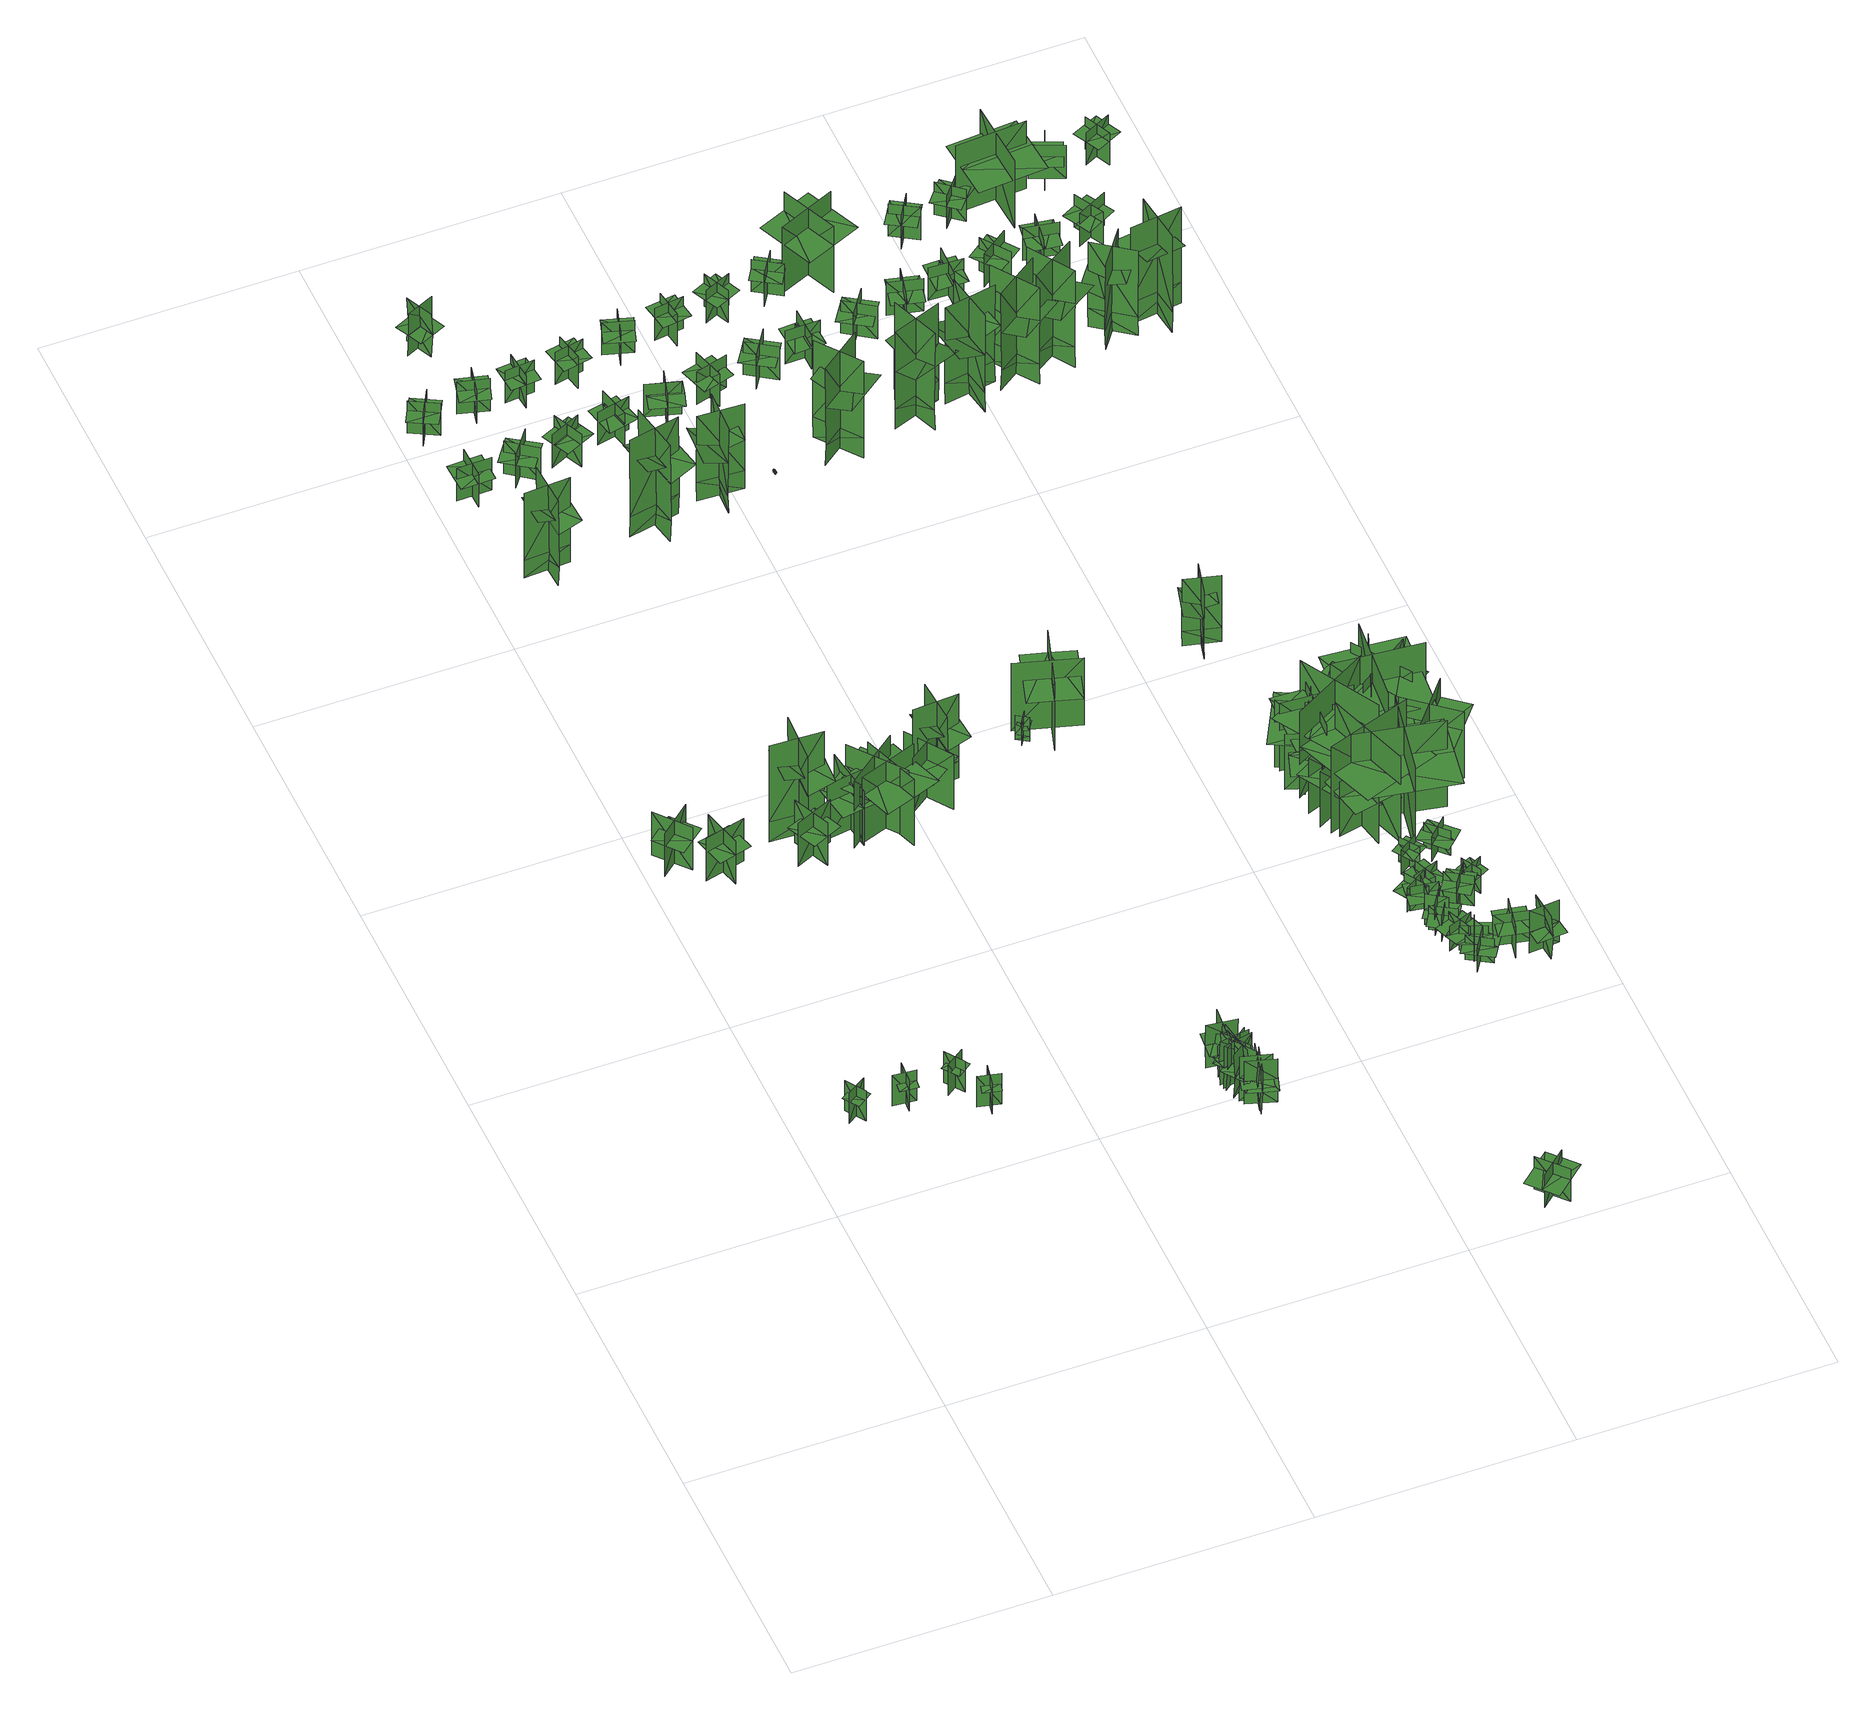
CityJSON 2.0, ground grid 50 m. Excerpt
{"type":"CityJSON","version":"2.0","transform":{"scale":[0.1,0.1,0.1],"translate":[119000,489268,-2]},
"CityObjects":{
"tree1":{"type":"SolitaryVegetationObject","geometry":[{"type":"MultiSurface","lod":"1","boundaries":[[[0,1,2]],[[0,2,3]],[[4,5,6]],[[4,6,7]],[[8,9,10]],[[8,10,11]],[[8,11,12]],[[8,12,13]]]}]},
"tree2":{"type":"SolitaryVegetationObject","geometry":[{"type":"MultiSurface","lod":"1","boundaries":[[[14,15,16]],[[14,16,17]],[[18,19,20]],[[18,20,21]],[[22,23,24]],[[22,24,25]],[[22,25,26]],[[22,26,27]]]}]},
"tree3":{"type":"SolitaryVegetationObject","geometry":[{"type":"MultiSurface","lod":"1","boundaries":[[[28,29,30]],[[28,30,31]],[[32,33,34]],[[32,34,35]],[[36,37,38]],[[36,38,39]],[[36,39,40]],[[36,40,41]]]}]},
"tree4":{"type":"SolitaryVegetationObject","geometry":[{"type":"MultiSurface","lod":"1","boundaries":[[[42,43,44]],[[42,44,45]],[[46,47,48]],[[46,48,49]],[[50,51,52]],[[50,52,53]],[[50,53,54]],[[50,54,55]]]}]},
"tree5":{"type":"SolitaryVegetationObject","geometry":[{"type":"MultiSurface","lod":"1","boundaries":[[[56,57,58]],[[56,58,59]],[[60,61,62]],[[60,62,63]],[[64,65,66]],[[64,66,67]],[[64,67,68]],[[64,68,69]]]}]},
"tree6":{"type":"SolitaryVegetationObject","geometry":[{"type":"MultiSurface","lod":"1","boundaries":[[[70,71,72]],[[70,72,73]],[[74,75,76]],[[74,76,77]],[[78,79,80]],[[78,80,81]],[[78,81,82]],[[78,82,83]]]}]},
"tree7":{"type":"SolitaryVegetationObject","geometry":[{"type":"MultiSurface","lod":"1","boundaries":[[[84,85,86]],[[84,86,87]],[[88,89,90]],[[88,90,91]],[[92,93,94]],[[92,94,95]],[[92,95,96]],[[92,96,97]]]}]},
"tree8":{"type":"SolitaryVegetationObject","geometry":[{"type":"MultiSurface","lod":"1","boundaries":[[[98,99,100]],[[98,100,101]],[[102,103,104]],[[102,104,105]],[[106,107,103]],[[106,103,102]],[[108,109,99]],[[108,99,98]],[[110,111,112]],[[110,112,113]],[[114,115,116]],[[114,116,117]]]}]},
"tree9":{"type":"SolitaryVegetationObject","geometry":[{"type":"MultiSurface","lod":"1","boundaries":[[[118,119,120]],[[118,120,121]],[[122,123,124]],[[122,124,125]],[[126,127,123]],[[126,123,122]],[[128,129,119]],[[128,119,118]],[[130,131,132]],[[130,132,133]],[[134,135,136]],[[134,136,137]]]}]},
"tree10":{"type":"SolitaryVegetationObject","geometry":[{"type":"MultiSurface","lod":"1","boundaries":[[[138,139,140]],[[138,140,141]],[[142,143,144]],[[142,144,145]],[[146,147,148]],[[146,148,149]],[[146,149,150]],[[146,150,151]]]}]},
"tree11":{"type":"SolitaryVegetationObject","geometry":[{"type":"MultiSurface","lod":"1","boundaries":[[[152,153,154]],[[152,154,155]],[[156,157,158]],[[156,158,159]],[[160,161,162]],[[160,162,163]],[[160,163,164]],[[160,164,165]]]}]},
"tree12":{"type":"SolitaryVegetationObject","geometry":[{"type":"MultiSurface","lod":"1","boundaries":[[[166,167,168]],[[166,168,169]],[[170,171,172]],[[170,172,173]],[[174,175,176]],[[174,176,177]],[[174,177,178]],[[174,178,179]]]}]},
"tree13":{"type":"SolitaryVegetationObject","geometry":[{"type":"MultiSurface","lod":"1","boundaries":[[[180,181,182]],[[180,182,183]],[[184,185,186]],[[184,186,187]],[[188,189,190]],[[188,190,191]],[[188,191,192]],[[188,192,193]]]}]},
"tree14":{"type":"SolitaryVegetationObject","geometry":[{"type":"MultiSurface","lod":"1","boundaries":[[[194,195,196]],[[194,196,197]],[[198,199,200]],[[198,200,201]],[[202,203,204]],[[202,204,205]],[[202,205,206]],[[202,206,207]]]}]},
"tree15":{"type":"SolitaryVegetationObject","geometry":[{"type":"MultiSurface","lod":"1","boundaries":[[[208,209,210]],[[208,210,211]],[[212,213,214]],[[212,214,215]],[[216,217,218]],[[216,218,219]],[[216,219,220]],[[216,220,221]]]}]},
"tree16":{"type":"SolitaryVegetationObject","geometry":[{"type":"MultiSurface","lod":"1","boundaries":[[[222,223,224]],[[222,224,225]],[[226,227,228]],[[226,228,229]],[[230,231,232]],[[230,232,233]],[[230,233,234]],[[230,234,235]]]}]},
"tree17":{"type":"SolitaryVegetationObject","geometry":[{"type":"MultiSurface","lod":"1","boundaries":[[[236,237,238]],[[236,238,239]],[[240,241,242]],[[240,242,243]],[[244,245,246]],[[244,246,247]],[[244,247,248]],[[244,248,249]]]}]},
"tree18":{"type":"SolitaryVegetationObject","geometry":[{"type":"MultiSurface","lod":"1","boundaries":[[[250,251,252]],[[250,252,253]],[[254,255,256]],[[254,256,257]],[[258,259,255]],[[258,255,254]],[[260,261,251]],[[260,251,250]],[[250,251,262]],[[250,262,263]],[[250,264,265]],[[250,265,251]]]}]},
"tree19":{"type":"SolitaryVegetationObject","geometry":[{"type":"MultiSurface","lod":"1","boundaries":[[[266,267,268]],[[266,268,269]],[[270,271,272]],[[270,272,273]],[[274,275,271]],[[274,271,270]],[[276,277,267]],[[276,267,266]],[[266,267,278]],[[266,278,279]],[[266,280,281]],[[266,281,267]]]}]},
"tree20":{"type":"SolitaryVegetationObject","geometry":[{"type":"MultiSurface","lod":"1","boundaries":[[[282,283,284]],[[282,284,285]],[[286,287,288]],[[286,288,289]],[[290,291,287]],[[290,287,286]],[[292,293,283]],[[292,283,282]],[[282,283,294]],[[282,294,295]],[[282,296,297]],[[282,297,283]]]}]},
"tree21":{"type":"SolitaryVegetationObject","geometry":[{"type":"MultiSurface","lod":"1","boundaries":[[[298,299,300]],[[298,300,301]],[[302,303,304]],[[302,304,305]],[[306,307,303]],[[306,303,302]],[[308,309,299]],[[308,299,298]],[[298,299,310]],[[298,310,311]],[[298,312,313]],[[298,313,299]]]}]},
"tree22":{"type":"SolitaryVegetationObject","geometry":[{"type":"MultiSurface","lod":"1","boundaries":[[[314,315,316]],[[314,316,317]],[[318,319,320]],[[318,320,321]],[[322,323,319]],[[322,319,318]],[[324,325,315]],[[324,315,314]],[[314,315,326]],[[314,326,327]],[[314,328,329]],[[314,329,315]]]}]},
"tree23":{"type":"SolitaryVegetationObject","geometry":[{"type":"MultiSurface","lod":"1","boundaries":[[[330,331,332]],[[330,332,333]],[[334,335,336]],[[334,336,337]],[[338,339,335]],[[338,335,334]],[[340,341,331]],[[340,331,330]],[[330,331,342]],[[330,342,343]],[[330,344,345]],[[330,345,331]]]}]},
"tree24":{"type":"SolitaryVegetationObject","geometry":[{"type":"MultiSurface","lod":"1","boundaries":[[[346,347,348]],[[346,348,349]],[[350,351,352]],[[350,352,353]],[[354,355,351]],[[354,351,350]],[[356,357,347]],[[356,347,346]],[[346,347,358]],[[346,358,359]],[[346,360,361]],[[346,361,347]]]}]},
"tree25":{"type":"SolitaryVegetationObject","geometry":[{"type":"MultiSurface","lod":"1","boundaries":[[[362,363,364]],[[362,364,365]],[[366,367,368]],[[366,368,369]],[[370,371,367]],[[370,367,366]],[[372,373,363]],[[372,363,362]],[[362,363,374]],[[362,374,375]],[[362,376,377]],[[362,377,363]]]}]},
"tree26":{"type":"SolitaryVegetationObject","geometry":[{"type":"MultiSurface","lod":"1","boundaries":[[[378,379,380]],[[378,380,381]],[[382,383,384]],[[382,384,385]],[[386,387,383]],[[386,383,382]],[[388,389,379]],[[388,379,378]],[[378,379,390]],[[378,390,391]],[[378,392,393]],[[378,393,379]]]}]},
"tree27":{"type":"SolitaryVegetationObject","geometry":[{"type":"MultiSurface","lod":"1","boundaries":[[[394,395,396]],[[394,396,397]],[[398,399,400]],[[398,400,401]],[[402,403,399]],[[402,399,398]],[[404,405,395]],[[404,395,394]],[[394,395,406]],[[394,406,407]],[[394,408,409]],[[394,409,395]]]}]},
"tree28":{"type":"SolitaryVegetationObject","geometry":[{"type":"MultiSurface","lod":"1","boundaries":[[[410,411,412]],[[410,412,413]],[[414,415,416]],[[414,416,417]],[[418,419,415]],[[418,415,414]],[[420,421,411]],[[420,411,410]],[[422,423,424]],[[422,424,425]],[[426,427,428]],[[426,428,429]]]}]},
"tree29":{"type":"SolitaryVegetationObject","geometry":[{"type":"MultiSurface","lod":"1","boundaries":[[[430,431,432]],[[430,432,433]],[[434,435,436]],[[434,436,437]],[[438,439,440]],[[438,440,441]],[[438,441,442]],[[438,442,443]]]}]},
"tree30":{"type":"SolitaryVegetationObject","geometry":[{"type":"MultiSurface","lod":"1","boundaries":[[[444,445,446]],[[444,446,447]],[[448,449,450]],[[448,450,451]],[[452,453,454]],[[452,454,455]],[[452,455,456]],[[452,456,457]]]}]},
"tree31":{"type":"SolitaryVegetationObject","geometry":[{"type":"MultiSurface","lod":"1","boundaries":[[[458,459,460]],[[458,460,461]],[[462,463,464]],[[462,464,465]],[[466,467,463]],[[466,463,462]],[[468,469,459]],[[468,459,458]],[[470,471,472]],[[470,472,473]],[[474,475,476]],[[474,476,477]]]}]},
"tree32":{"type":"SolitaryVegetationObject","geometry":[{"type":"MultiSurface","lod":"1","boundaries":[[[478,479,480]],[[478,480,481]],[[482,483,484]],[[482,484,485]],[[486,487,488]],[[486,488,489]],[[486,489,490]],[[486,490,491]]]}]},
"tree33":{"type":"SolitaryVegetationObject","geometry":[{"type":"MultiSurface","lod":"1","boundaries":[[[492,493,494]],[[492,494,495]],[[496,497,498]],[[496,498,499]],[[500,501,502]],[[500,502,503]],[[500,503,504]],[[500,504,505]]]}]},
"tree34":{"type":"SolitaryVegetationObject","geometry":[{"type":"MultiSurface","lod":"1","boundaries":[[[506,507,508]],[[506,508,509]],[[510,511,512]],[[510,512,513]],[[514,515,511]],[[514,511,510]],[[516,517,507]],[[516,507,506]],[[518,519,520]],[[518,520,521]],[[522,523,524]],[[522,524,525]]]}]},
"tree35":{"type":"SolitaryVegetationObject","geometry":[{"type":"MultiSurface","lod":"1","boundaries":[[[526,527,528]],[[526,528,529]],[[530,531,532]],[[530,532,533]],[[534,535,531]],[[534,531,530]],[[536,537,527]],[[536,527,526]],[[538,539,540]],[[538,540,541]],[[542,543,544]],[[542,544,545]]]}]},
"tree36":{"type":"SolitaryVegetationObject","geometry":[{"type":"MultiSurface","lod":"1","boundaries":[[[546,547,548]],[[546,548,549]],[[550,551,552]],[[550,552,553]],[[554,555,556]],[[554,556,557]],[[554,557,558]],[[554,558,559]]]}]},
"tree37":{"type":"SolitaryVegetationObject","geometry":[{"type":"MultiSurface","lod":"1","boundaries":[[[560,561,562]],[[560,562,563]],[[564,565,566]],[[564,566,567]],[[568,569,570]],[[568,570,571]],[[568,571,572]],[[568,572,573]]]}]},
"tree38":{"type":"SolitaryVegetationObject","geometry":[{"type":"MultiSurface","lod":"1","boundaries":[[[574,575,576]],[[574,576,577]],[[578,579,580]],[[578,580,581]],[[582,583,584]],[[582,584,585]],[[582,585,586]],[[582,586,587]]]}]},
"tree39":{"type":"SolitaryVegetationObject","geometry":[{"type":"MultiSurface","lod":"1","boundaries":[[[588,589,590]],[[588,590,591]],[[592,593,594]],[[592,594,595]],[[596,597,598]],[[596,598,599]],[[596,600,601]],[[596,601,597]]]}]},
"tree40":{"type":"SolitaryVegetationObject","geometry":[{"type":"MultiSurface","lod":"1","boundaries":[[[602,603,604]],[[602,604,605]],[[606,607,608]],[[606,608,609]],[[610,611,607]],[[610,607,606]],[[612,613,603]],[[612,603,602]],[[614,615,616]],[[614,616,617]],[[618,619,620]],[[618,620,621]]]}]},
"tree41":{"type":"SolitaryVegetationObject","geometry":[{"type":"MultiSurface","lod":"1","boundaries":[[[622,623,624]],[[622,624,625]],[[626,627,628]],[[626,628,629]],[[630,631,632]],[[630,632,633]],[[630,633,634]],[[630,634,635]]]}]},
"tree42":{"type":"SolitaryVegetationObject","geometry":[{"type":"MultiSurface","lod":"1","boundaries":[[[636,637,638]],[[636,638,639]],[[640,641,642]],[[640,642,643]],[[644,645,646]],[[644,646,647]],[[644,647,648]],[[644,648,649]]]}]},
"tree43":{"type":"SolitaryVegetationObject","geometry":[{"type":"MultiSurface","lod":"1","boundaries":[[[650,651,652]],[[650,652,653]],[[654,655,656]],[[654,656,657]],[[658,659,660]],[[658,660,661]],[[658,661,662]],[[658,662,663]]]}]},
"tree44":{"type":"SolitaryVegetationObject","geometry":[{"type":"MultiSurface","lod":"1","boundaries":[[[664,665,666]],[[664,666,667]],[[668,669,670]],[[668,670,671]],[[672,673,669]],[[672,669,668]],[[674,675,665]],[[674,665,664]],[[676,677,678]],[[676,678,679]],[[680,681,682]],[[680,682,683]]]}]},
"tree45":{"type":"SolitaryVegetationObject","geometry":[{"type":"MultiSurface","lod":"1","boundaries":[[[684,685,686]],[[684,686,687]],[[688,689,690]],[[688,690,691]],[[692,693,694]],[[692,694,695]],[[692,695,696]],[[692,696,697]]]}]},
"tree46":{"type":"SolitaryVegetationObject","geometry":[{"type":"MultiSurface","lod":"1","boundaries":[[[698,699,700]],[[698,700,701]],[[702,703,704]],[[702,704,705]],[[706,707,708]],[[706,708,709]],[[706,709,710]],[[706,710,711]]]}]},
"tree47":{"type":"SolitaryVegetationObject","geometry":[{"type":"MultiSurface","lod":"1","boundaries":[[[712,713,714]],[[712,714,715]],[[716,717,718]],[[716,718,719]],[[720,721,717]],[[720,717,716]],[[722,723,713]],[[722,713,712]],[[712,713,724]],[[712,724,725]],[[712,726,727]],[[712,727,713]]]}]},
"tree48":{"type":"SolitaryVegetationObject","geometry":[{"type":"MultiSurface","lod":"1","boundaries":[[[728,729,730]],[[728,730,731]],[[732,733,734]],[[732,734,735]],[[736,737,738]],[[736,738,739]],[[736,739,740]],[[736,740,741]]]}]},
"tree49":{"type":"SolitaryVegetationObject","geometry":[{"type":"MultiSurface","lod":"1","boundaries":[[[742,743,744]],[[742,744,745]],[[746,747,748]],[[746,748,749]],[[750,751,752]],[[750,752,753]],[[750,753,754]],[[750,754,755]]]}]},
"tree50":{"type":"SolitaryVegetationObject","geometry":[{"type":"MultiSurface","lod":"1","boundaries":[[[756,757,758]],[[756,758,759]],[[760,761,762]],[[760,762,763]],[[764,765,766]],[[764,766,767]],[[764,767,768]],[[764,768,769]]]}]},
"tree51":{"type":"SolitaryVegetationObject","geometry":[{"type":"MultiSurface","lod":"1","boundaries":[[[770,771,772]],[[770,772,773]],[[774,775,776]],[[774,776,777]],[[778,779,780]],[[778,780,781]],[[778,781,782]],[[778,782,783]]]}]},
"tree52":{"type":"SolitaryVegetationObject","geometry":[{"type":"MultiSurface","lod":"1","boundaries":[[[784,785,786]],[[784,786,787]],[[788,789,790]],[[788,790,791]],[[792,793,794]],[[792,794,795]],[[792,795,796]],[[792,796,797]]]}]},
"tree53":{"type":"SolitaryVegetationObject","geometry":[{"type":"MultiSurface","lod":"1","boundaries":[[[798,799,800]],[[798,800,801]],[[802,803,804]],[[802,804,805]],[[806,807,808]],[[806,808,809]],[[806,809,810]],[[806,810,811]]]}]},
"tree54":{"type":"SolitaryVegetationObject","geometry":[{"type":"MultiSurface","lod":"1","boundaries":[[[812,813,814]],[[812,814,815]],[[816,817,818]],[[816,818,819]],[[820,821,822]],[[820,822,823]],[[820,823,824]],[[820,824,825]]]}]},
"tree55":{"type":"SolitaryVegetationObject","geometry":[{"type":"MultiSurface","lod":"1","boundaries":[[[826,827,828]],[[826,828,829]],[[830,831,832]],[[830,832,833]],[[834,835,836]],[[834,836,837]],[[834,837,838]],[[834,838,839]]]}]},
"tree56":{"type":"SolitaryVegetationObject","geometry":[{"type":"MultiSurface","lod":"1","boundaries":[[[840,841,842]],[[840,842,843]],[[844,845,846]],[[844,846,847]],[[848,849,850]],[[848,850,851]],[[848,851,852]],[[848,852,853]]]}]},
"tree57":{"type":"SolitaryVegetationObject","geometry":[{"type":"MultiSurface","lod":"1","boundaries":[[[854,855,856]],[[854,856,857]],[[858,859,860]],[[858,860,861]],[[862,863,864]],[[862,864,865]],[[862,865,866]],[[862,866,867]]]}]},
"tree58":{"type":"SolitaryVegetationObject","geometry":[{"type":"MultiSurface","lod":"1","boundaries":[[[868,869,870]],[[868,870,871]],[[872,873,874]],[[872,874,875]],[[876,877,878]],[[876,878,879]],[[876,879,880]],[[876,880,881]]]}]},
"tree59":{"type":"SolitaryVegetationObject","geometry":[{"type":"MultiSurface","lod":"1","boundaries":[[[882,883,884]],[[882,884,885]],[[886,887,888]],[[886,888,889]],[[890,891,892]],[[890,892,893]],[[890,893,894]],[[890,894,895]]]}]},
"tree60":{"type":"SolitaryVegetationObject","geometry":[{"type":"MultiSurface","lod":"1","boundaries":[[[896,897,898]],[[896,898,899]],[[900,901,902]],[[900,902,903]],[[904,905,906]],[[904,906,907]],[[904,907,908]],[[904,908,909]]]}]},
"tree61":{"type":"SolitaryVegetationObject","geometry":[{"type":"MultiSurface","lod":"1","boundaries":[[[910,911,912]],[[910,912,913]],[[914,915,916]],[[914,916,917]],[[918,919,920]],[[918,920,921]],[[918,921,922]],[[918,922,923]]]}]},
"tree62":{"type":"SolitaryVegetationObject","geometry":[{"type":"MultiSurface","lod":"1","boundaries":[[[924,925,926]],[[924,926,927]],[[928,929,930]],[[928,930,931]],[[932,933,929]],[[932,929,928]],[[934,935,925]],[[934,925,924]],[[936,937,938]],[[936,938,939]],[[940,941,942]],[[940,942,943]]]}]},
"tree63":{"type":"SolitaryVegetationObject","geometry":[{"type":"MultiSurface","lod":"1","boundaries":[[[944,945,946]],[[944,946,947]],[[948,949,950]],[[948,950,951]],[[952,953,954]],[[952,954,955]],[[952,955,956]],[[952,956,957]]]}]},
"tree64":{"type":"SolitaryVegetationObject","geometry":[{"type":"MultiSurface","lod":"1","boundaries":[[[958,959,960]],[[958,960,961]],[[962,963,964]],[[962,964,965]],[[966,967,968]],[[966,968,969]],[[966,969,970]],[[966,970,971]]]}]},
"tree65":{"type":"SolitaryVegetationObject","geometry":[{"type":"MultiSurface","lod":"1","boundaries":[[[972,973,974]],[[972,974,975]],[[976,977,978]],[[976,978,979]],[[980,981,982]],[[980,982,983]],[[980,983,984]],[[980,984,985]]]}]},
"tree66":{"type":"SolitaryVegetationObject","geometry":[{"type":"MultiSurface","lod":"1","boundaries":[[[986,987,988]],[[986,988,989]],[[990,991,992]],[[990,992,993]],[[994,995,996]],[[994,996,997]],[[994,997,998]],[[994,998,999]]]}]},
"tree67":{"type":"SolitaryVegetationObject","geometry":[{"type":"MultiSurface","lod":"1","boundaries":[[[1000,1001,1002]],[[1000,1002,1003]],[[1004,1005,1006]],[[1004,1006,1007]],[[1008,1009,1005]],[[1008,1005,1004]],[[1010,1011,1001]],[[1010,1001,1000]],[[1012,1013,1014]],[[1012,1014,1015]],[[1016,1017,1018]],[[1016,1018,1019]]]}]},
"tree68":{"type":"SolitaryVegetationObject","geometry":[{"type":"MultiSurface","lod":"1","boundaries":[[[1020,1021,1022]],[[1020,1022,1023]],[[1024,1025,1026]],[[1024,1026,1027]],[[1028,1029,1030]],[[1028,1030,1031]],[[1028,1031,1032]],[[1028,1032,1033]]]}]},
"tree69":{"type":"SolitaryVegetationObject","geometry":[{"type":"MultiSurface","lod":"1","boundaries":[[[1034,1035,1036]],[[1034,1036,1037]],[[1038,1039,1040]],[[1038,1040,1041]],[[1042,1043,1044]],[[1042,1044,1045]],[[1042,1045,1046]],[[1042,1046,1047]]]}]},
"tree70":{"type":"SolitaryVegetationObject","geometry":[{"type":"MultiSurface","lod":"1","boundaries":[[[1048,1049,1050]],[[1048,1050,1051]],[[1052,1053,1054]],[[1052,1054,1055]],[[1056,1057,1058]],[[1056,1058,1059]],[[1056,1059,1060]],[[1056,1060,1061]]]}]},
"tree71":{"type":"SolitaryVegetationObject","geometry":[{"type":"MultiSurface","lod":"1","boundaries":[[[1062,1063,1064]],[[1062,1064,1065]],[[1066,1067,1068]],[[1066,1068,1069]],[[1070,1071,1072]],[[1070,1072,1073]],[[1070,1073,1074]],[[1070,1074,1075]]]}]},
"tree72":{"type":"SolitaryVegetationObject","geometry":[{"type":"MultiSurface","lod":"1","boundaries":[[[1076,1077,1078]],[[1076,1078,1079]],[[1080,1081,1082]],[[1080,1082,1083]],[[1084,1085,1086]],[[1084,1086,1087]],[[1084,1087,1088]],[[1084,1088,1089]]]}]},
"tree73":{"type":"SolitaryVegetationObject","geometry":[{"type":"MultiSurface","lod":"1","boundaries":[[[1090,1091,1092]],[[1090,1092,1093]],[[1094,1095,1096]],[[1094,1096,1097]],[[1098,1099,1095]],[[1098,1095,1094]],[[1100,1101,1091]],[[1100,1091,1090]],[[1090,1091,1102]],[[1090,1102,1103]],[[1090,1104,1105]],[[1090,1105,1091]]]}]},
"tree74":{"type":"SolitaryVegetationObject","geometry":[{"type":"MultiSurface","lod":"1","boundaries":[[[1106,1107,1108]],[[1106,1108,1109]],[[1110,1111,1112]],[[1110,1112,1113]],[[1114,1115,1116]],[[1114,1116,1117]],[[1114,1117,1118]],[[1114,1118,1119]]]}]},
"tree75":{"type":"SolitaryVegetationObject","geometry":[{"type":"MultiSurface","lod":"1","boundaries":[[[1120,1121,1122]],[[1120,1122,1123]],[[1124,1125,1126]],[[1124,1126,1127]],[[1128,1129,1130]],[[1128,1130,1131]],[[1128,1131,1132]],[[1128,1132,1133]]]}]},
"tree76":{"type":"SolitaryVegetationObject","geometry":[{"type":"MultiSurface","lod":"1","boundaries":[[[1134,1135,1136]],[[1134,1136,1137]],[[1138,1139,1140]],[[1138,1140,1141]],[[1142,1143,1144]],[[1142,1144,1145]],[[1142,1145,1146]],[[1142,1146,1147]]]}]},
"tree77":{"type":"SolitaryVegetationObject","geometry":[{"type":"MultiSurface","lod":"1","boundaries":[[[1148,1149,1150]],[[1148,1150,1151]],[[1152,1153,1154]],[[1152,1154,1155]],[[1156,1157,1158]],[[1156,1158,1159]],[[1156,1159,1160]],[[1156,1160,1161]]]}]},
"tree78":{"type":"SolitaryVegetationObject","geometry":[{"type":"MultiSurface","lod":"1","boundaries":[[[1162,1163,1164]],[[1162,1164,1165]],[[1166,1167,1168]],[[1166,1168,1169]],[[1170,1171,1167]],[[1170,1167,1166]],[[1172,1173,1163]],[[1172,1163,1162]],[[1174,1175,1176]],[[1174,1176,1177]],[[1178,1179,1180]],[[1178,1180,1181]]]}]},
"tree79":{"type":"SolitaryVegetationObject","geometry":[{"type":"MultiSurface","lod":"1","boundaries":[[[1182,1183,1184]],[[1182,1184,1185]],[[1186,1187,1188]],[[1186,1188,1189]],[[1190,1191,1192]],[[1190,1192,1193]],[[1190,1193,1194]],[[1190,1194,1195]]]}]},
"tree80":{"type":"SolitaryVegetationObject","geometry":[{"type":"MultiSurface","lod":"1","boundaries":[[[1196,1197,1198]],[[1196,1198,1199]],[[1200,1201,1202]],[[1200,1202,1203]],[[1204,1205,1206]],[[1204,1206,1207]],[[1204,1207,1208]],[[1204,1208,1209]]]}]},
"tree81":{"type":"SolitaryVegetationObject","geometry":[{"type":"MultiSurface","lod":"1","boundaries":[[[1210,1211,1212]],[[1210,1212,1213]],[[1214,1215,1216]],[[1214,1216,1217]],[[1218,1219,1220]],[[1218,1220,1221]],[[1218,1222,1223]],[[1218,1223,1219]]]}]},
"tree82":{"type":"SolitaryVegetationObject","geometry":[{"type":"MultiSurface","lod":"1","boundaries":[[[1224,1225,1226]],[[1224,1226,1227]],[[1228,1229,1230]],[[1228,1230,1231]],[[1232,1233,1234]],[[1232,1234,1235]],[[1232,1236,1237]],[[1232,1237,1233]]]}]},
"tree83":{"type":"SolitaryVegetationObject","geometry":[{"type":"MultiSurface","lod":"1","boundaries":[[[1238,1239,1240]],[[1238,1240,1241]],[[1242,1243,1244]],[[1242,1244,1245]],[[1246,1247,1248]],[[1246,1248,1249]],[[1246,1249,1250]],[[1246,1250,1251]]]}]},
"tree84":{"type":"SolitaryVegetationObject","geometry":[{"type":"MultiSurface","lod":"1","boundaries":[[[1252,1253,1254]],[[1252,1254,1255]],[[1256,1257,1258]],[[1256,1258,1259]],[[1260,1261,1257]],[[1260,1257,1256]],[[1262,1263,1253]],[[1262,1253,1252]],[[1264,1265,1266]],[[1264,1266,1267]],[[1268,1269,1270]],[[1268,1270,1271]]]}]},
"tree85":{"type":"SolitaryVegetationObject","geometry":[{"type":"MultiSurface","lod":"1","boundaries":[[[1272,1273,1274]],[[1272,1274,1275]],[[1276,1277,1278]],[[1276,1278,1279]],[[1280,1281,1282]],[[1280,1282,1283]],[[1280,1283,1284]],[[1280,1284,1285]]]}]},
"tree86":{"type":"SolitaryVegetationObject","geometry":[{"type":"MultiSurface","lod":"1","boundaries":[[[1286,1287,1288]],[[1286,1288,1289]],[[1290,1291,1292]],[[1290,1292,1293]],[[1294,1295,1296]],[[1294,1296,1297]],[[1294,1297,1298]],[[1294,1298,1299]]]}]},
"tree87":{"type":"SolitaryVegetationObject","geometry":[{"type":"MultiSurface","lod":"1","boundaries":[[[1300,1301,1302]],[[1300,1302,1303]],[[1304,1305,1306]],[[1304,1306,1307]],[[1308,1309,1305]],[[1308,1305,1304]],[[1310,1311,1301]],[[1310,1301,1300]],[[1312,1313,1314]],[[1312,1314,1315]],[[1316,1317,1318]],[[1316,1318,1319]]]}]},
"tree88":{"type":"SolitaryVegetationObject","geometry":[{"type":"MultiSurface","lod":"1","boundaries":[[[1320,1321,1322]],[[1320,1322,1323]],[[1324,1325,1326]],[[1324,1326,1327]],[[1328,1329,1330]],[[1328,1330,1331]],[[1328,1331,1332]],[[1328,1332,1333]]]}]},
"tree89":{"type":"SolitaryVegetationObject","geometry":[{"type":"MultiSurface","lod":"1","boundaries":[[[1334,1335,1336]],[[1334,1336,1337]],[[1338,1339,1340]],[[1338,1340,1341]],[[1342,1343,1344]],[[1342,1344,1345]],[[1342,1345,1346]],[[1342,1346,1347]]]}]},
"tree90":{"type":"SolitaryVegetationObject","geometry":[{"type":"MultiSurface","lod":"1","boundaries":[[[1348,1349,1350]],[[1348,1350,1351]],[[1352,1353,1354]],[[1352,1354,1355]],[[1356,1357,1353]],[[1356,1353,1352]],[[1358,1359,1349]],[[1358,1349,1348]],[[1360,1361,1362]],[[1360,1362,1363]],[[1364,1365,1366]],[[1364,1366,1367]]]}]},
"tree91":{"type":"SolitaryVegetationObject","geometry":[{"type":"MultiSurface","lod":"1","boundaries":[[[1368,1369,1370]],[[1368,1370,1371]],[[1372,1373,1374]],[[1372,1374,1375]],[[1376,1377,1378]],[[1376,1378,1379]],[[1376,1379,1380]],[[1376,1380,1381]]]}]},
"tree92":{"type":"SolitaryVegetationObject","geometry":[{"type":"MultiSurface","lod":"1","boundaries":[[[1382,1383,1384]],[[1382,1384,1385]],[[1386,1387,1388]],[[1386,1388,1389]],[[1390,1391,1392]],[[1390,1392,1393]],[[1390,1393,1394]],[[1390,1394,1395]]]}]},
"tree93":{"type":"SolitaryVegetationObject","geometry":[{"type":"MultiSurface","lod":"1","boundaries":[[[1396,1397,1398]],[[1396,1398,1399]],[[1400,1401,1402]],[[1400,1402,1403]],[[1404,1405,1401]],[[1404,1401,1400]],[[1406,1407,1397]],[[1406,1397,1396]],[[1408,1409,1410]],[[1408,1410,1411]],[[1412,1413,1414]],[[1412,1414,1415]]]}]},
"tree94":{"type":"SolitaryVegetationObject","geometry":[{"type":"MultiSurface","lod":"1","boundaries":[[[1416,1417,1418]],[[1416,1418,1419]],[[1420,1421,1422]],[[1420,1422,1423]],[[1424,1425,1426]],[[1424,1426,1427]],[[1424,1427,1428]],[[1424,1428,1429]]]}]},
"tree95":{"type":"SolitaryVegetationObject","geometry":[{"type":"MultiSurface","lod":"1","boundaries":[[[1430,1431,1432]],[[1430,1432,1433]],[[1434,1435,1436]],[[1434,1436,1437]],[[1438,1439,1440]],[[1438,1440,1441]],[[1438,1441,1442]],[[1438,1442,1443]]]}]},
"tree96":{"type":"SolitaryVegetationObject","geometry":[{"type":"MultiSurface","lod":"1","boundaries":[[[1444,1445,1446]],[[1444,1446,1447]],[[1448,1449,1450]],[[1448,1450,1451]],[[1452,1453,1454]],[[1452,1454,1455]],[[1452,1455,1456]],[[1452,1456,1457]]]}]}
},
"vertices":[
[94,675,33],[132,700,33],[132,700,110],[94,675,110],[124,669,33],[124,669,110],[99,707,110],[99,707,33],[123,671,85],[138,681,85],[118,711,85],[103,701,85],[87,690,85],[107,660,85],
[204,663,32],[207,708,32],[207,708,110],[204,663,110],[226,682,32],[226,682,110],[181,686,110],[181,686,32],[225,682,85],[226,701,85],[190,704,85],[189,685,85],[187,666,85],[223,663,85],
[19,1350,41],[81,1402,41],[81,1402,150],[19,1350,150],[71,1346,41],[71,1346,150],[18,1408,150],[18,1408,41],[71,1346,116],[97,1368,116],[55,1417,116],[29,1396,116],[3,1374,116],[45,1324,116],
[314,671,30],[288,707,30],[288,707,108],[314,671,108],[319,700,30],[319,700,108],[283,674,108],[283,674,30],[318,699,83],[307,714,83],[277,693,83],[289,678,83],[300,663,83],[329,684,83],
[83,1311,42],[162,1331,42],[162,1331,151],[83,1311,151],[128,1284,42],[128,1284,151],[108,1363,151],[108,1363,42],[128,1284,116],[161,1293,116],[145,1356,116],[112,1347,116],[79,1339,116],[95,1276,116],
[336,600,33],[345,644,33],[345,644,111],[336,600,111],[361,616,33],[361,616,111],[317,626,111],[317,626,33],[359,616,86],[363,635,86],[328,643,86],[324,624,86],[320,606,86],[355,598,86],
[245,1279,46],[320,1312,46],[320,1312,155],[245,1279,155],[294,1261,46],[294,1261,155],[261,1335,155],[261,1335,46],[294,1261,120],[325,1275,120],[299,1334,120],[268,1320,120],[237,1307,120],[263,1247,120],
[281,1411,90],[276,1308,90],[275,1308,285],[279,1411,285],[223,1359,90],[326,1354,90],[326,1355,285],[223,1359,285],[223,1359,39],[326,1355,39],[279,1411,39],[275,1308,39],[280,1411,185],[275,1308,185],[328,1306,204],[333,1409,204],[276,1322,216],[279,1400,216],[239,1401,226],[237,1323,226],
[121,2189,64],[126,2099,64],[124,2099,235],[119,2189,235],[75,2138,65],[165,2143,65],[165,2144,235],[75,2139,235],[75,2139,19],[165,2144,19],[119,2189,19],[124,2099,19],[120,2189,147],[125,2099,147],[171,2101,164],[166,2192,164],[124,2111,174],[120,2179,174],[86,2177,184],[90,2109,184],
[319,1323,43],[422,1339,43],[422,1339,182],[319,1323,182],[373,1284,43],[373,1284,182],[358,1387,182],[358,1387,43],[373,1284,138],[416,1290,138],[404,1373,138],[361,1366,138],[317,1360,138],[330,1277,138],
[100,2350,30],[33,2349,30],[33,2349,113],[100,2350,113],[62,2387,30],[63,2320,30],[63,2320,113],[62,2387,113],[96,2355,86],[95,2386,86],[28,2384,86],[29,2353,86],[30,2322,86],[97,2324,86],
[29,2496,30],[57,2548,30],[57,2548,112],[29,2496,112],[67,2507,30],[15,2535,30],[15,2535,112],[67,2507,112],[67,2507,89],[81,2533,89],[29,2561,89],[15,2535,89],[1,2508,89],[53,2481,89],
[456,1365,42],[355,1286,42],[355,1286,213],[456,1365,213],[375,1375,42],[375,1375,213],[454,1273,213],[454,1273,42],[375,1375,159],[333,1342,159],[396,1261,159],[438,1294,159],[480,1327,159],[417,1407,159],
[487,1332,42],[372,1291,42],[372,1291,211],[487,1332,211],[414,1367,42],[455,1252,42],[455,1252,211],[414,1367,211],[414,1367,164],[357,1346,164],[397,1232,164],[455,1252,164],[512,1273,164],[471,1387,164],
[189,2339,30],[135,2379,30],[135,2379,113],[189,2339,113],[181,2392,30],[141,2338,30],[141,2338,113],[181,2392,113],[188,2345,86],[206,2371,86],[151,2409,86],[133,2384,86],[115,2359,86],[170,2320,86],
[137,2510,30],[151,2568,30],[151,2568,112],[137,2510,112],[171,2530,30],[113,2545,30],[113,2545,112],[171,2530,112],[171,2530,89],[178,2559,89],[121,2574,89],[113,2545,89],[106,2516,89],[163,2502,89],
[494,1394,40],[554,1308,40],[554,1308,180],[494,1394,180],[483,1327,40],[483,1327,180],[568,1388,180],[568,1388,40],[483,1327,136],[508,1292,136],[576,1340,136],[551,1376,136],[526,1411,136],[457,1363,136],
[142,2731,84],[88,2707,84],[101,2679,84],[155,2703,84],[128,2692,84],[104,2747,84],[100,2745,139],[125,2691,139],[125,2691,30],[100,2745,30],[141,2734,30],[87,2709,30],[88,2707,139],[142,2731,139],[129,2759,84],[75,2734,84],
[798,489,61],[763,537,61],[738,518,61],[773,471,61],[757,494,61],[805,529,61],[803,532,116],[755,497,116],[755,497,7],[803,532,7],[800,490,7],[765,538,7],[763,537,116],[798,489,116],[822,506,61],[787,554,61],
[806,537,61],[748,523,61],[756,493,61],[813,507,61],[785,501,61],[771,559,61],[768,558,116],[782,500,116],[782,500,7],[768,558,7],[806,539,7],[748,525,7],[748,523,116],[806,537,116],[799,566,61],[741,552,61],
[799,554,61],[752,518,61],[771,493,61],[818,530,61],[794,513,61],[758,560,61],[755,558,115],[792,511,115],[792,511,6],[755,558,6],[797,556,6],[750,520,6],[752,518,115],[799,554,115],[780,578,61],[733,541,61],
[763,489,61],[820,474,61],[828,504,62],[771,519,62],[798,511,61],[783,453,61],[786,452,116],[801,510,116],[801,510,7],[786,452,7],[762,487,7],[820,472,7],[820,474,116],[763,489,116],[755,460,62],[813,445,62],
[804,499,61],[788,442,61],[817,433,62],[834,490,62],[825,463,61],[768,479,61],[767,476,116],[824,459,116],[824,459,7],[767,476,7],[802,499,7],[785,442,7],[788,442,116],[804,499,116],[775,507,62],[759,450,62],
[749,556,46],[791,564,46],[786,586,47],[745,578,47],[765,581,46],[773,539,46],[775,540,85],[767,581,85],[767,581,7],[775,540,7],[749,555,7],[791,562,7],[791,564,85],[749,556,85],[753,535,47],[794,543,47],
[770,573,61],[779,514,61],[810,519,61],[801,578,61],[804,549,61],[745,540,61],[746,537,115],[804,546,115],[804,546,6],[746,537,6],[768,572,6],[777,514,6],[779,514,115],[770,573,115],[740,568,61],[749,510,61],
[753,586,49],[785,558,49],[800,574,49],[768,603,49],[783,588,49],[754,557,49],[756,555,88],[784,587,88],[784,587,10],[756,555,10],[752,585,10],[784,557,10],[785,558,88],[753,586,88],[739,570,49],[770,542,49],
[770,611,63],[764,552,63],[794,549,63],[801,608,63],[796,580,63],[737,586,63],[737,583,117],[796,576,117],[796,576,8],[737,583,8],[768,612,8],[761,553,8],[764,552,117],[770,611,117],[740,615,63],[734,556,63],
[546,1420,84],[552,1330,84],[551,1330,255],[545,1420,255],[501,1369,85],[591,1375,85],[591,1376,255],[501,1370,255],[501,1370,40],[591,1376,40],[545,1420,40],[551,1330,40],[545,1420,168],[551,1330,168],[598,1333,184],[591,1424,184],[551,1342,194],[545,1410,194],[511,1408,204],[516,1340,204],
[219,2359,30],[280,2387,30],[280,2387,114],[219,2359,114],[268,2341,30],[241,2402,30],[241,2402,114],[268,2341,114],[224,2357,87],[238,2329,87],[298,2357,87],[285,2385,87],[272,2413,87],[211,2385,87],
[203,2537,30],[261,2543,30],[261,2543,112],[203,2537,112],[233,2512,30],[227,2571,30],[227,2571,112],[233,2512,112],[233,2512,89],[262,2515,89],[257,2573,89],[227,2571,89],[198,2568,89],[203,2509,89],
[330,2225,71],[350,2123,71],[348,2123,265],[328,2224,265],[286,2160,71],[388,2180,71],[387,2181,265],[286,2161,265],[286,2161,19],[387,2181,19],[328,2224,19],[348,2123,19],[329,2224,166],[349,2123,166],[401,2133,185],[381,2235,185],[346,2137,196],[330,2213,196],[292,2205,207],[308,2129,207],
[343,2425,30],[358,2360,30],[358,2360,114],[343,2425,114],[315,2380,30],[380,2395,30],[380,2395,114],[315,2380,114],[340,2420,87],[310,2413,87],[325,2348,87],[356,2355,87],[386,2363,87],[370,2428,87],
[324,2579,29],[336,2522,29],[336,2522,111],[324,2579,111],[302,2547,29],[360,2559,29],[360,2559,111],[302,2547,111],[302,2547,88],[308,2518,88],[366,2530,88],[360,2559,88],[354,2587,88],[296,2576,88],
[468,2149,63],[473,2239,63],[474,2239,234],[470,2149,234],[519,2194,64],[429,2199,64],[429,2198,234],[519,2194,234],[519,2194,18],[429,2198,18],[470,2149,18],[474,2239,18],[469,2149,146],[474,2239,146],[428,2241,163],[423,2151,163],[473,2227,173],[470,2159,173],[505,2157,183],[508,2225,183],
[739,1428,54],[724,1406,54],[724,1406,103],[738,1428,103],[719,1424,54],[741,1410,54],[741,1410,103],[719,1424,103],[719,1424,41],[741,1410,41],[738,1428,41],[724,1406,41],[738,1428,78],[724,1406,78],[735,1399,82],[749,1420,82],[726,1409,85],[737,1425,85],[728,1431,88],[718,1415,88],
[416,2412,31],[481,2393,31],[481,2393,114],[416,2412,114],[442,2365,31],[461,2429,31],[461,2429,114],[442,2365,114],[419,2406,87],[411,2376,87],[475,2358,87],[484,2388,87],[492,2418,87],[427,2436,87],
[1209,36,8],[1209,36,91],[1161,89,91],[1161,89,8],[1161,40,8],[1161,40,91],[1212,85,91],[1212,85,8],[1153,32,64],[1176,6,64],[1240,63,64],[1216,90,64],[1193,116,64],[1129,59,64],
[427,2546,29],[444,2603,29],[444,2603,111],[427,2546,111],[462,2565,29],[406,2582,29],[406,2582,111],[462,2565,111],[462,2565,88],[471,2593,88],[414,2610,88],[406,2582,88],[397,2554,88],[453,2537,88],
[812,1500,37],[775,1376,37],[775,1376,209],[812,1500,209],[722,1450,37],[847,1414,37],[847,1414,209],[722,1450,209],[809,1490,164],[775,1376,164],[825,1361,164],[858,1475,164],[760,1504,164],[726,1390,164],
[582,2209,18],[586,2209,18],[586,2217,18],[582,2217,18],[584,2209,20],[584,2209,16],[584,2217,16],[584,2217,20],[584,2207,20],[584,2207,16],[582,2207,18],[586,2207,18],[582,2213,18],[586,2213,18],[586,2214,16],[582,2214,16],[585,2214,18],[582,2214,18],[582,2215,20],[585,2215,20],
[578,2423,31],[514,2405,31],[514,2405,114],[578,2423,114],[531,2449,31],[550,2385,31],[550,2385,114],[531,2449,114],[573,2427,87],[564,2456,87],[500,2437,87],[509,2407,87],[518,2378,87],[582,2397,87],
[528,2609,30],[537,2551,30],[537,2551,112],[528,2609,112],[505,2578,30],[563,2586,30],[563,2586,112],[505,2578,112],[505,2578,89],[509,2549,89],[567,2557,89],[563,2586,89],[559,2616,89],[500,2607,89],
[673,2405,30],[618,2442,30],[618,2442,114],[673,2405,114],[663,2457,30],[626,2401,30],[626,2401,114],[663,2457,114],[673,2411,87],[689,2437,87],[633,2473,87],[616,2447,87],[599,2421,87],[656,2385,87],
[756,2254,70],[673,2191,70],[672,2192,264],[755,2255,264],[678,2265,70],[741,2182,70],[742,2183,264],[679,2265,264],[679,2265,18],[742,2183,18],[755,2255,18],[672,2192,18],[755,2254,165],[673,2192,165],[705,2150,184],[787,2212,184],[684,2200,195],[745,2248,195],[721,2279,206],[660,2231,206],
[606,2584,30],[659,2608,30],[659,2608,112],[606,2584,112],[642,2570,30],[618,2623,30],[618,2623,112],[642,2570,112],[642,2570,89],[669,2582,89],[645,2636,89],[618,2623,89],[591,2611,89],[616,2558,89],
[734,2476,30],[735,2409,30],[735,2409,114],[734,2476,114],[697,2438,30],[764,2439,30],[764,2439,114],[697,2438,114],[729,2472,87],[698,2471,87],[701,2404,87],[731,2405,87],[762,2406,87],[760,2473,87],
[1236,733,43],[1259,768,43],[1240,780,43],[1217,745,43],[1229,762,43],[1265,738,43],[1266,740,82],[1230,764,82],[1230,764,4],[1266,740,4],[1237,732,4],[1260,767,4],[1259,768,82],[1236,733,82],[1254,721,43],[1277,757,43],
[1276,721,5],[1276,721,67],[1231,749,67],[1231,749,5],[1241,713,5],[1241,713,67],[1268,757,67],[1268,757,5],[1237,706,47],[1260,692,47],[1293,747,47],[1270,761,47],[1247,775,47],[1214,720,47],
[1278,671,6],[1278,671,68],[1258,721,68],[1258,721,6],[1245,686,6],[1245,686,68],[1293,705,68],[1293,705,6],[1237,684,48],[1247,659,48],[1307,681,48],[1297,706,48],[1288,731,48],[1228,709,48],
[1300,665,5],[1300,665,67],[1271,620,67],[1271,620,5],[1307,629,5],[1307,629,67],[1263,657,67],[1263,657,5],[1313,625,47],[1328,648,47],[1274,682,47],[1259,660,47],[1245,637,47],[1299,603,47],
[1221,839,5],[1221,839,67],[1249,793,67],[1249,793,5],[1256,830,5],[1256,830,67],[1212,803,67],[1212,803,5],[1263,834,47],[1249,857,47],[1194,823,47],[1208,800,47],[1222,778,47],[1277,811,47],
[1239,773,6],[1239,773,68],[1246,826,68],[1246,826,6],[1218,802,6],[1218,802,68],[1269,795,68],[1269,795,6],[1210,803,48],[1206,777,48],[1269,768,48],[1273,794,48],[1277,821,48],[1214,830,48],
[1296,695,6],[1296,695,68],[1275,645,68],[1275,645,6],[1309,661,6],[1309,661,68],[1261,681,68],[1261,681,6],[1316,658,48],[1327,683,48],[1267,708,48],[1257,683,48],[1247,658,48],[1306,633,48],
[1234,823,8],[1234,823,70],[1284,841,70],[1284,841,8],[1249,855,8],[1249,855,70],[1267,807,70],[1267,807,8],[1247,863,50],[1222,853,50],[1244,793,50],[1269,803,50],[1294,812,50],[1272,872,50],
[748,2633,29],[716,2583,29],[716,2583,111],[748,2633,111],[709,2625,29],[759,2593,29],[759,2593,111],[709,2625,111],[709,2625,88],[694,2600,88],[744,2568,88],[759,2593,88],[775,2618,88],[725,2650,88],
[1224,1024,2],[1169,1123,2],[1169,1123,143],[1224,1024,143],[1249,1110,2],[1150,1056,2],[1150,1056,143],[1249,1110,143],[1227,1034,97],[1273,1060,97],[1217,1158,97],[1171,1132,97],[1126,1106,97],[1182,1008,97],
[1127,1165,2],[1234,1128,2],[1234,1128,143],[1127,1165,143],[1166,1084,2],[1203,1191,2],[1203,1191,143],[1166,1084,143],[1131,1155,97],[1114,1105,97],[1222,1070,97],[1238,1120,97],[1254,1170,97],[1147,1205,97],
[1207,1072,9],[1228,974,9],[1228,974,147],[1207,1072,147],[1171,1016,9],[1268,1037,9],[1268,1037,147],[1171,1016,147],[1171,1016,108],[1181,967,108],[1279,989,108],[1268,1037,108],[1258,1086,108],[1160,1065,108],
[1274,915,7],[1237,891,7],[1237,891,69],[1274,915,69],[1245,921,7],[1270,885,7],[1270,885,69],[1245,921,69],[1245,921,52],[1227,909,52],[1252,872,52],[1270,885,52],[1288,897,52],[1264,934,52],
[1214,1053,2],[1172,1158,2],[1172,1158,143],[1214,1053,143],[1249,1135,2],[1144,1094,2],[1144,1094,143],[1249,1135,143],[1218,1062,97],[1267,1082,97],[1223,1187,97],[1175,1167,97],[1127,1147,97],[1170,1042,97],
[1289,760,10],[1320,806,10],[1320,806,87],[1289,760,87],[1325,767,10],[1279,798,10],[1279,798,87],[1325,767,87],[1325,767,66],[1341,790,66],[1295,821,66],[1279,798,66],[1264,775,66],[1309,744,66],
[917,2262,70],[820,2226,70],[820,2227,265],[917,2264,265],[846,2295,70],[883,2198,70],[884,2198,265],[847,2295,265],[847,2295,18],[884,2198,18],[917,2264,18],[820,2227,18],[917,2263,165],[820,2227,165],[839,2177,184],[936,2214,184],[833,2232,196],[906,2260,196],[892,2296,206],[819,2268,206],
[1254,1157,1],[1132,1223,1],[1132,1223,173],[1254,1157,173],[1222,1263,1],[1156,1141,1],[1156,1141,173],[1222,1263,173],[1251,1170,117],[1280,1227,117],[1158,1291,117],[1128,1234,117],[1098,1177,117],[1221,1113,117],
[1389,652,8],[1319,666,8],[1319,666,86],[1389,652,86],[1360,694,8],[1346,624,8],[1346,624,86],[1360,694,86],[1359,691,64],[1329,697,64],[1316,633,64],[1347,627,64],[1377,621,64],[1390,685,64],
[1188,1119,13],[1196,1257,13],[1196,1257,186],[1188,1119,186],[1270,1192,13],[1132,1200,13],[1132,1200,186],[1270,1192,186],[1198,1127,130],[1262,1124,130],[1268,1262,130],[1204,1265,130],[1140,1268,130],[1135,1129,130],
[1266,963,6],[1209,1130,6],[1209,1130,225],[1266,963,225],[1328,1089,6],[1161,1032,6],[1161,1032,225],[1328,1089,225],[1274,978,154],[1351,1005,154],[1291,1171,154],[1215,1143,154],[1138,1116,154],[1198,950,154],
[1102,1481,76],[1119,1550,76],[1120,1550,209],[1103,1481,209],[1148,1508,76],[1079,1526,76],[1079,1525,209],[1148,1508,209],[1148,1508,40],[1079,1525,40],[1103,1481,40],[1120,1550,40],[1102,1481,141],[1120,1550,141],[1085,1559,154],[1067,1490,154],[1118,1540,162],[1105,1488,162],[1131,1482,169],[1144,1534,169],
[1259,1007,10],[1257,1069,10],[1257,1069,92],[1259,1007,92],[1286,1036,10],[1286,1036,92],[1224,1033,92],[1224,1033,10],[1286,1036,66],[1285,1062,66],[1236,1060,66],[1237,1034,66],[1238,1008,66],[1287,1010,66],
[871,2432,30],[816,2470,30],[816,2470,113],[871,2432,113],[861,2484,30],[823,2429,30],[823,2429,113],[861,2484,113],[870,2438,87],[887,2464,87],[831,2501,87],[814,2475,87],[797,2449,87],[853,2412,87],
[1319,799,11],[1358,819,11],[1358,819,73],[1319,799,73],[1347,790,11],[1326,829,11],[1326,829,73],[1347,790,73],[1347,790,56],[1366,800,56],[1346,839,56],[1326,829,56],[1307,819,56],[1327,780,56],
[1141,1128,11],[1294,1215,11],[1294,1215,230],[1141,1128,230],[1276,1091,11],[1189,1244,11],[1189,1244,230],[1276,1091,230],[1157,1123,160],[1198,1053,160],[1350,1142,160],[1308,1212,160],[1267,1282,160],[1115,1193,160],
[1251,1039,9],[1292,1082,9],[1292,1082,91],[1251,1039,91],[1290,1040,9],[1248,1080,9],[1248,1080,91],[1290,1040,91],[1290,1040,68],[1311,1061,68],[1268,1102,68],[1248,1080,68],[1227,1059,68],[1270,1018,68],
[1431,628,63],[1372,623,63],[1375,592,64],[1434,597,64],[1406,596,63],[1400,655,63],[1397,655,118],[1402,596,118],[1402,596,9],[1397,655,9],[1431,630,9],[1372,625,9],[1372,623,118],[1431,628,118],[1429,658,64],[1370,653,64],
[1248,1227,15],[1224,1168,15],[1224,1168,94],[1248,1227,94],[1202,1207,15],[1260,1184,15],[1260,1184,94],[1202,1207,94],[1242,1225,68],[1215,1235,68],[1193,1177,68],[1220,1166,68],[1247,1156,68],[1270,1214,68],
[1334,931,13],[1334,931,75],[1296,894,75],[1296,894,13],[1333,895,13],[1333,895,75],[1297,932,75],[1297,932,13],[1338,889,55],[1358,908,55],[1313,954,55],[1294,936,55],[1275,917,55],[1319,871,55],
[1202,1047,6],[1375,1014,6],[1375,1014,225],[1202,1047,225],[1280,931,6],[1313,1104,6],[1313,1104,225],[1280,931,225],[1210,1033,154],[1196,953,154],[1370,923,154],[1384,1003,154],[1397,1083,154],[1224,1113,154],
[870,2649,28],[758,2601,28],[758,2601,197],[870,2649,197],[794,2680,28],[843,2568,28],[843,2568,197],[794,2680,197],[794,2680,149],[739,2656,149],[787,2544,149],[843,2568,149],[899,2592,149],[850,2704,149],
[981,2204,70],[963,2306,70],[965,2307,265],[983,2205,265],[1026,2268,71],[924,2250,71],[925,2249,265],[1027,2267,265],[1027,2267,19],[925,2249,19],[983,2205,19],[965,2307,19],[982,2204,165],[964,2306,165],[912,2297,184],[930,2195,184],[967,2292,196],[981,2216,196],[1020,2223,207],[1005,2300,207],
[927,2437,30],[943,2502,30],[943,2502,114],[927,2437,114],[972,2464,30],[907,2480,30],[907,2480,114],[972,2464,114],[932,2440,87],[963,2433,87],[977,2498,87],[947,2505,87],[917,2512,87],[902,2447,87],
[1303,1111,11],[1319,1287,11],[1319,1287,230],[1303,1111,230],[1411,1201,11],[1235,1217,11],[1235,1217,230],[1411,1201,230],[1316,1121,159],[1397,1115,159],[1411,1290,159],[1330,1297,159],[1249,1303,159],[1235,1127,159],
[1385,1205,14],[1263,1249,14],[1263,1249,187],[1385,1205,187],[1341,1297,14],[1296,1175,14],[1296,1175,187],[1341,1297,187],[1374,1208,142],[1263,1249,142],[1245,1200,142],[1357,1160,142],[1392,1257,142],[1280,1297,142],
[1305,1291,12],[1378,1183,12],[1378,1183,185],[1305,1291,185],[1287,1190,12],[1394,1263,12],[1394,1263,185],[1287,1190,185],[1311,1281,140],[1378,1183,140],[1421,1212,140],[1354,1310,140],[1269,1252,140],[1336,1154,140],
[1336,1144,7],[1429,1066,7],[1429,1066,176],[1336,1144,176],[1343,1063,7],[1421,1157,7],[1421,1157,176],[1343,1063,176],[1343,1063,129],[1390,1024,129],[1468,1118,129],[1421,1157,129],[1374,1196,129],[1296,1102,129],
[1114,2301,71],[1029,2241,71],[1028,2242,266],[1113,2302,266],[1037,2314,72],[1096,2230,72],[1097,2230,266],[1037,2315,266],[1037,2315,20],[1097,2230,20],[1113,2302,20],[1028,2242,20],[1113,2301,166],[1029,2242,166],[1059,2199,185],[1144,2258,185],[1040,2250,197],[1103,2295,197],[1080,2327,208],[1017,2282,208],
[1028,2522,30],[1026,2455,30],[1026,2455,113],[1028,2522,113],[989,2485,30],[1056,2483,30],[1056,2483,113],[989,2485,113],[1023,2518,87],[992,2518,87],[991,2451,87],[1022,2451,87],[1053,2450,87],[1054,2517,87],
[985,2661,26],[1035,2631,26],[1035,2631,108],[985,2661,108],[994,2623,26],[1024,2673,26],[1024,2673,108],[994,2623,108],[994,2623,85],[1019,2608,85],[1049,2658,85],[1024,2673,85],[999,2689,85],[968,2638,85],
[1190,2314,71],[1103,2257,71],[1102,2259,266],[1189,2315,266],[1113,2330,72],[1170,2244,72],[1171,2244,266],[1114,2331,266],[1114,2331,20],[1171,2244,20],[1189,2315,20],[1102,2259,20],[1189,2315,166],[1102,2258,166],[1131,2214,185],[1218,2271,185],[1114,2266,197],[1179,2309,197],[1158,2342,208],[1093,2299,208],
[1140,2466,29],[1101,2520,29],[1101,2520,113],[1140,2466,113],[1148,2519,29],[1094,2479,29],[1094,2479,113],[1148,2519,113],[1141,2472,86],[1166,2491,86],[1126,2545,86],[1101,2526,86],[1076,2507,86],[1116,2454,86],
[1087,2638,27],[1124,2683,27],[1124,2683,109],[1087,2638,109],[1126,2641,27],[1080,2679,27],[1080,2679,109],[1126,2641,109],[1126,2641,86],[1144,2664,86],[1099,2702,86],[1080,2679,86],[1061,2656,86],[1107,2618,86],
[1236,2265,65],[1289,2338,65],[1291,2337,236],[1237,2264,236],[1303,2275,66],[1230,2329,66],[1230,2328,236],[1303,2274,236],[1303,2274,20],[1230,2328,20],[1237,2264,20],[1291,2337,20],[1236,2265,148],[1290,2338,148],[1253,2365,165],[1199,2292,165],[1283,2328,175],[1243,2272,175],[1271,2252,185],[1311,2307,185],
[1204,2471,29],[1214,2537,29],[1214,2537,112],[1204,2471,112],[1247,2502,29],[1181,2513,29],[1181,2513,112],[1247,2502,112],[1209,2474,85],[1240,2470,85],[1249,2536,85],[1218,2541,85],[1188,2545,85],[1178,2479,85],
[1118,2670,23],[1256,2679,23],[1256,2679,195],[1118,2670,195],[1200,2597,23],[1192,2736,23],[1192,2736,195],[1200,2597,195],[1127,2661,139],[1132,2598,139],[1269,2608,139],[1265,2672,139],[1260,2735,139],[1122,2725,139],
[1301,2306,72],[1404,2320,72],[1404,2318,266],[1301,2304,266],[1363,2258,72],[1350,2361,72],[1349,2361,266],[1362,2258,266],[1362,2258,20],[1349,2361,20],[1301,2304,20],[1404,2318,20],[1301,2305,167],[1404,2318,167],[1397,2371,186],[1294,2357,186],[1390,2317,197],[1313,2306,197],[1318,2267,208],[1395,2278,208],
[1347,2538,29],[1287,2507,29],[1287,2507,113],[1347,2538,113],[1296,2554,29],[1327,2495,29],[1327,2495,113],[1296,2554,113],[1341,2540,86],[1326,2568,86],[1267,2536,86],[1282,2509,86],[1296,2481,86],[1356,2513,86],
[1330,2674,24],[1268,2699,24],[1268,2699,108],[1330,2674,108],[1309,2723,24],[1284,2661,24],[1284,2661,108],[1309,2723,108],[1328,2680,81],[1339,2708,81],[1276,2733,81],[1265,2704,81],[1254,2675,81],[1316,2651,81],
[1388,2725,27],[1413,2672,27],[1413,2672,109],[1388,2725,109],[1374,2688,27],[1427,2714,27],[1427,2714,109],[1374,2688,109],[1374,2688,86],[1387,2662,86],[1440,2687,86],[1427,2714,86],[1415,2740,86],[1361,2715,86]
]}
